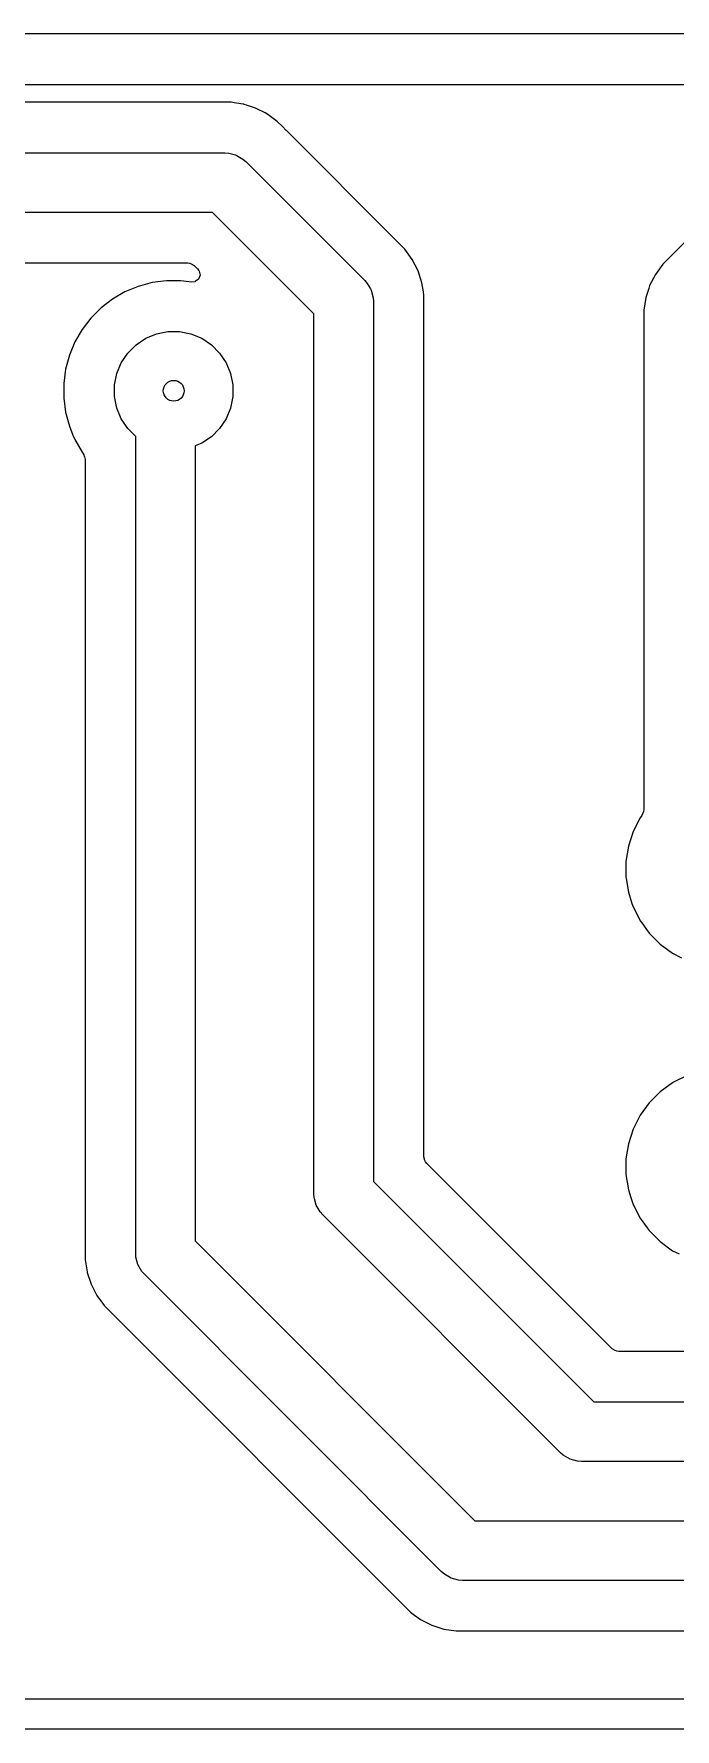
# Model space of a CAD drawing. Header units: millimetres. Extents: x 83 to 184, y -140 to -36.
# Drawn here: x 101.79 to 112.58, y -140 to -111.5 of the extents above; entities that cross this region are included whole.
import ezdxf

# ---------------------------------------------------------------- set-up
doc = ezdxf.new("R2010")
doc.units = ezdxf.units.MM
doc.layers.add('B.Cu', color=153, linetype='CONTINUOUS', true_color=0x4d7fc4)
doc.layers.add('Edge.Cuts', color=254, linetype='CONTINUOUS', true_color=0xd0d2cd)

msp = doc.modelspace()

# ---------------------------------------------------------------- linework, layer by layer
at = {"layer": 'B.Cu', "linetype": 'CONTINUOUS'}
for p, q in [((111.6, -111.5), (91.4, -111.5)), ((117.19, -111.5), (111.6, -111.5)), ((91.506287, -112.3505), (111.493713, -112.3505)), ((111.493713, -112.3505), (116.197671, -112.3505)), ((105.106287, -112.6495), (98.146286, -112.6495)), ((105.10629, -112.6495), (105.106287, -112.6495)), ((105.135489, -112.654124), (105.10629, -112.6495)), ((105.154957, -112.657208), (105.135489, -112.654124)), ((105.306599, -112.681226), (105.154957, -112.657208)), ((105.311362, -112.6816), (105.306599, -112.681226)), ((105.320552, -112.68377), (105.311362, -112.6816)), ((105.325074, -112.685623), (105.320552, -112.68377)), ((105.367502, -112.699409), (105.325074, -112.685623)), ((105.518412, -112.748443), (105.367502, -112.699409)), ((105.518413, -112.748443), (105.518412, -112.748443)), ((105.518414, -112.748444), (105.518413, -112.748443)), ((105.54024, -112.759565), (105.518414, -112.748444)), ((105.540245, -112.759567), (105.54024, -112.759565)), ((105.676253, -112.828867), (105.540245, -112.759567)), ((105.70782, -112.844951), (105.676253, -112.828867)), ((105.767478, -112.888295), (105.70782, -112.844951)), ((105.879783, -112.969888), (105.767478, -112.888295)), ((105.87979, -112.969894), (105.879783, -112.969888)), ((105.879791, -112.969895), (105.87979, -112.969894)), ((105.879792, -112.969896), (105.879791, -112.969895)), ((105.969085, -113.059189), (105.879792, -112.969896)), ((106.034435, -113.124539), (105.969085, -113.059189)), ((106.034444, -113.124549), (106.034435, -113.124539)), ((106.035624, -113.125729), (106.034444, -113.124549)), ((107.879791, -114.969895), (106.035624, -113.125729)), ((98.04, -113.5), (105, -113.5)), ((105, -113.5), (105.065248, -113.504277)), ((105.065248, -113.504277), (105.065263, -113.504277)), ((105.065263, -113.504277), (105.178067, -113.534503)), ((105.178067, -113.534503), (105.191342, -113.53806)), ((105.191342, -113.53806), (105.304381, -113.603323)), ((105.304381, -113.603323), (105.304396, -113.603338)), ((105.304396, -113.603338), (105.353553, -113.646447)), ((105.353553, -113.646447), (107.353553, -115.646447)), ((104.792894, -114.5), (98.247107, -114.5)), ((106.5, -116.207106), (104.792894, -114.5)), ((113.405769, -114.334334), (112.369892, -115.37021)), ((108.030112, -115.120216), (107.879791, -114.969895)), ((108.1547, -115.291699), (108.030112, -115.120216)), ((98.661239, -115.3505), (104.371413, -115.3505)), ((104.371413, -115.3505), (104.406345, -115.355521)), ((104.406345, -115.355521), (104.431589, -115.362934)), ((104.431589, -115.362934), (104.484335, -115.39423)), ((104.484335, -115.39423), (104.541215, -115.45111)), ((108.154702, -115.291703), (108.1547, -115.291699)), ((108.155048, -115.292179), (108.154702, -115.291703)), ((108.155049, -115.292181), (108.155048, -115.292179)), ((108.155051, -115.292184), (108.155049, -115.292181)), ((108.251557, -115.481588), (108.155051, -115.292184)), ((112.369892, -115.37021), (112.244949, -115.542182)), ((103.778217, -115.68116), (103.543894, -115.743947)), ((104.01871, -115.6495), (103.778217, -115.68116)), ((104.018711, -115.6495), (104.01871, -115.6495)), ((104.018712, -115.6495), (104.018711, -115.6495)), ((104.261288, -115.6495), (104.018712, -115.6495)), ((104.261289, -115.6495), (104.261288, -115.6495)), ((104.26129, -115.6495), (104.261289, -115.6495)), ((104.439332, -115.672939), (104.26129, -115.6495)), ((104.498841, -115.666185), (104.439332, -115.672939)), ((104.502279, -115.664903), (104.498841, -115.666185)), ((104.502293, -115.664898), (104.502279, -115.664903)), ((104.558225, -115.623025), (104.502293, -115.664898)), ((104.541215, -115.45111), (104.562364, -115.47936)), ((104.582639, -115.55756), (104.558225, -115.623025)), ((104.562364, -115.47936), (104.567785, -115.489287)), ((104.567785, -115.489287), (104.582639, -115.55756)), ((107.353553, -115.646447), (107.396668, -115.69561)), ((107.396668, -115.69561), (107.396677, -115.695619)), ((107.396677, -115.695619), (107.450048, -115.78806)), ((108.317246, -115.683757), (108.251557, -115.481588)), ((108.341482, -115.836773), (108.317246, -115.683757)), ((112.244949, -115.542182), (112.148417, -115.731637)), ((103.109697, -115.958073), (102.91727, -116.105726)), ((103.109706, -115.958067), (103.109697, -115.958073)), ((103.319782, -115.836778), (103.109706, -115.958067)), ((103.31979, -115.836774), (103.319782, -115.836778)), ((103.543894, -115.743947), (103.31979, -115.836774)), ((107.450048, -115.78806), (107.46194, -115.808658)), ((107.46194, -115.808658), (107.495723, -115.934737)), ((107.495723, -115.934737), (107.495723, -115.934752)), ((107.495723, -115.934752), (107.5, -116)), ((108.341482, -115.836776), (108.341482, -115.836773)), ((108.3505, -115.893713), (108.341482, -115.836776)), ((108.3505, -130.37876), (108.3505, -115.893713)), ((112.082753, -115.933758), (112.0495, -116.143707)), ((112.132309, -115.781241), (112.082753, -115.933758)), ((112.13231, -115.781239), (112.132309, -115.781241)), ((112.146864, -115.736444), (112.13231, -115.781239)), ((112.147945, -115.73258), (112.146864, -115.736444)), ((112.148417, -115.731637), (112.147945, -115.73258)), ((102.745726, -116.27727), (102.598073, -116.469697)), ((102.74574, -116.277255), (102.745726, -116.27727)), ((102.745747, -116.277247), (102.74574, -116.277255)), ((102.917247, -116.105747), (102.745747, -116.277247)), ((102.917261, -116.105735), (102.917247, -116.105747)), ((102.91727, -116.105726), (102.917261, -116.105735)), ((106.5, -131), (106.5, -116.207106)), ((107.5, -116), (107.5, -130.792893)), ((112.0495, -116.143707), (112.0495, -124.537685)), ((102.598067, -116.469706), (102.476778, -116.679782)), ((102.598073, -116.469697), (102.598067, -116.469706)), ((103.668603, -116.618079), (103.849715, -116.54306)), ((103.849715, -116.54306), (104.041983, -116.504815)), ((104.041983, -116.504815), (104.238017, -116.504815)), ((104.238017, -116.504815), (104.430285, -116.54306)), ((104.430285, -116.54306), (104.611397, -116.618079)), ((102.476774, -116.67979), (102.383947, -116.903894)), ((102.476778, -116.679782), (102.476774, -116.67979)), ((103.36699, -116.865607), (103.505607, -116.72699)), ((103.505607, -116.72699), (103.668603, -116.618079)), ((104.611397, -116.618079), (104.774393, -116.72699)), ((104.774393, -116.72699), (104.91301, -116.865607)), ((102.383947, -116.903894), (102.32116, -117.138217)), ((103.18306, -117.209715), (103.258079, -117.028603)), ((103.258079, -117.028603), (103.36699, -116.865607)), ((104.91301, -116.865607), (105.021921, -117.028603)), ((105.021921, -117.028603), (105.09694, -117.209715)), ((102.32116, -117.138217), (102.2895, -117.37871)), ((102.2895, -117.37871), (102.2895, -117.621288)), ((103.144815, -117.401983), (103.18306, -117.209715)), ((103.144815, -117.598017), (103.144815, -117.401983)), ((105.09694, -117.209715), (105.135185, -117.401983)), ((105.135185, -117.401983), (105.135185, -117.598017)), ((102.2895, -117.621288), (102.32116, -117.861781)), ((103.18306, -117.790285), (103.144815, -117.598017)), ((105.135185, -117.598017), (105.09694, -117.790285)), ((102.32116, -117.861781), (102.383947, -118.096104)), ((103.258079, -117.971397), (103.18306, -117.790285)), ((103.36699, -118.134393), (103.258079, -117.971397)), ((105.021921, -117.971397), (104.91301, -118.134393)), ((105.09694, -117.790285), (105.021921, -117.971397)), ((102.383947, -118.096104), (102.445186, -118.243947)), ((102.445186, -118.243947), (102.445186, -118.243948)), ((102.445186, -118.243948), (102.476771, -118.320203)), ((103.5, -118.267403), (103.36699, -118.134393)), ((103.5, -132), (103.5, -118.267403)), ((104.774393, -118.27301), (104.611397, -118.381921)), ((104.91301, -118.134393), (104.774393, -118.27301)), ((102.476771, -118.320203), (102.476779, -118.320219)), ((102.476779, -118.320219), (102.598057, -118.530279)), ((102.598057, -118.530279), (102.59806, -118.530283)), ((102.59806, -118.530283), (102.598064, -118.530289)), ((102.598064, -118.530289), (102.613023, -118.549784)), ((102.613023, -118.549784), (102.627774, -118.57605)), ((104.611397, -118.381921), (104.5, -118.428063)), ((104.5, -118.428063), (104.5, -131.792893)), ((102.627774, -118.57605), (102.630301, -118.580549)), ((102.630301, -118.580549), (102.635123, -118.593022)), ((102.635123, -118.593022), (102.641156, -118.608625)), ((102.641156, -118.608625), (102.6495, -118.653342)), ((102.6495, -118.653342), (102.6495, -132.106284)), ((112.0495, -124.537688), (112.044476, -124.572623)), ((112.0495, -124.537685), (112.049499, -124.537687)), ((112.049499, -124.537687), (112.0495, -124.537688)), ((111.988362, -124.679954), (111.870421, -124.911425)), ((111.98837, -124.679941), (111.988362, -124.679954)), ((112.017031, -124.640493), (111.98837, -124.679941)), ((112.035689, -124.602546), (112.017031, -124.640493)), ((112.044476, -124.572623), (112.035689, -124.602546)), ((111.870421, -124.911425), (111.79014, -125.158501)), ((111.79014, -125.158506), (111.7495, -125.415097)), ((111.79014, -125.158501), (111.79014, -125.158504)), ((111.79014, -125.158504), (111.79014, -125.158506)), ((111.7495, -125.415097), (111.7495, -125.674902)), ((111.7495, -125.674902), (111.753014, -125.697087)), ((111.753014, -125.697087), (111.79014, -125.931494)), ((111.79014, -125.931494), (111.79014, -125.931497)), ((111.79014, -125.931497), (111.850508, -126.117288)), ((111.850508, -126.117288), (111.870422, -126.178576)), ((111.870422, -126.178576), (111.95855, -126.351533)), ((111.95855, -126.351533), (111.988368, -126.410054)), ((111.988368, -126.410054), (112.015126, -126.446883)), ((112.015126, -126.446883), (112.084678, -126.542614)), ((112.084678, -126.542614), (112.141069, -126.620229)), ((112.141069, -126.620229), (112.324771, -126.803931)), ((112.324771, -126.803931), (112.534949, -126.956634)), ((112.534949, -126.956634), (112.682445, -127.031787)), ((112.766423, -129.015422), (112.550518, -129.125432)), ((112.324754, -129.286083), (112.141083, -129.469754)), ((112.324774, -129.286065), (112.324754, -129.286083)), ((112.534941, -129.13337), (112.324774, -129.286065)), ((112.550518, -129.125432), (112.534941, -129.13337)), ((112.141065, -129.469774), (111.98837, -129.679941)), ((112.141083, -129.469754), (112.141065, -129.469774)), ((111.870421, -129.911426), (111.79014, -130.158501)), ((111.870422, -129.911423), (111.870421, -129.911425)), ((111.870421, -129.911425), (111.870421, -129.911426)), ((111.988368, -129.679945), (111.870422, -129.911423)), ((111.98837, -129.679941), (111.988368, -129.679945)), ((111.79014, -130.158504), (111.7495, -130.415097)), ((111.79014, -130.158501), (111.79014, -130.158504)), ((108.365667, -130.438185), (108.3505, -130.37876)), ((108.378274, -130.461274), (108.365667, -130.438185)), ((108.399426, -130.48953), (108.378274, -130.461274)), ((111.515665, -133.605769), (108.399426, -130.48953)), ((111.7495, -130.415097), (111.7495, -130.674901)), ((107.5, -130.792893), (111.207107, -134.5)), ((111.7495, -130.674901), (111.79014, -130.931494)), ((106.504277, -131.065247), (106.5, -131)), ((106.504277, -131.065263), (106.504277, -131.065247)), ((106.509966, -131.086493), (106.504277, -131.065263)), ((106.53806, -131.191342), (106.509966, -131.086493)), ((111.79014, -130.931494), (111.831902, -131.060025)), ((111.831902, -131.060025), (111.870422, -131.178576)), ((106.603323, -131.304381), (106.53806, -131.191342)), ((106.603338, -131.304396), (106.603323, -131.304381)), ((106.646447, -131.353553), (106.603338, -131.304396)), ((110.646446, -135.353553), (106.646447, -131.353553)), ((111.870422, -131.178576), (111.988368, -131.410054)), ((111.988368, -131.410054), (111.98837, -131.410057)), ((111.98837, -131.410057), (112.108283, -131.575104)), ((112.108283, -131.575104), (112.141066, -131.620225)), ((112.141066, -131.620225), (112.141069, -131.620229)), ((112.141069, -131.620229), (112.141072, -131.620233)), ((112.141072, -131.620233), (112.296065, -131.775225)), ((104.5, -131.792893), (109.207107, -136.5)), ((112.296065, -131.775225), (112.324771, -131.803931)), ((112.324771, -131.803931), (112.534949, -131.956634)), ((102.6495, -132.106284), (102.650348, -132.111639)), ((102.650348, -132.111639), (102.650347, -132.111639)), ((102.650347, -132.111639), (102.681741, -132.309851)), ((103.504277, -132.065247), (103.5, -132)), ((103.504277, -132.065263), (103.504277, -132.065247)), ((103.53806, -132.191342), (103.504277, -132.065263)), ((103.603323, -132.304381), (103.53806, -132.191342)), ((112.534949, -131.956634), (112.644307, -132.012355)), ((102.681741, -132.309851), (102.682753, -132.316239)), ((102.682753, -132.316239), (102.682757, -132.316256)), ((102.682757, -132.316256), (102.685964, -132.326127)), ((102.685964, -132.326127), (102.685965, -132.326127)), ((102.685965, -132.326127), (102.748445, -132.518418)), ((102.748445, -132.518418), (102.841532, -132.701111)), ((103.603338, -132.304396), (103.603323, -132.304381)), ((103.646447, -132.353553), (103.603338, -132.304396)), ((108.646447, -137.353554), (103.646447, -132.353553)), ((102.841532, -132.701111), (102.844951, -132.70782)), ((102.844951, -132.70782), (102.940923, -132.839916)), ((102.940923, -132.839916), (102.969888, -132.879783)), ((102.969888, -132.879783), (102.969895, -132.879791)), ((102.969895, -132.879791), (102.969896, -132.879792)), ((102.969896, -132.879792), (103.120208, -133.030104)), ((103.120208, -133.030104), (103.124538, -133.034434)), ((103.124538, -133.034434), (103.124546, -133.034442)), ((103.124546, -133.034442), (103.125582, -133.035477)), ((103.125582, -133.035477), (107.965244, -137.875139)), ((111.56841, -133.637065), (111.515665, -133.605769)), ((111.593652, -133.644477), (111.56841, -133.637065)), ((111.628587, -133.6495), (111.593652, -133.644477)), ((111.628588, -133.6495), (111.628587, -133.649499)), ((111.628587, -133.649499), (111.628587, -133.6495)), ((138.278762, -133.6495), (111.628588, -133.6495)), ((111.207107, -134.5), (138.692894, -134.5)), ((110.69561, -135.396668), (110.646446, -135.353553)), ((110.695619, -135.396677), (110.69561, -135.396668)), ((110.808658, -135.46194), (110.695619, -135.396677)), ((110.934737, -135.495723), (110.808658, -135.46194)), ((110.934752, -135.495723), (110.934737, -135.495723)), ((111, -135.5), (110.934752, -135.495723)), ((138.9, -135.5), (111, -135.5)), ((109.207107, -136.5), (140.492894, -136.5)), ((108.695603, -137.396661), (108.646447, -137.353554)), ((108.695619, -137.396677), (108.695603, -137.396661)), ((108.808658, -137.46194), (108.695619, -137.396677)), ((108.934737, -137.495723), (108.808658, -137.46194)), ((108.934752, -137.495723), (108.934737, -137.495723)), ((109, -137.5), (108.934752, -137.495723)), ((140.7, -137.5), (109, -137.5)), ((107.965244, -137.875139), (107.965263, -137.875159)), ((107.965263, -137.875159), (107.966779, -137.876675)), ((107.966779, -137.876675), (107.966784, -137.87668)), ((107.966784, -137.87668), (107.969895, -137.879791)), ((107.969895, -137.879791), (107.969896, -137.879792)), ((107.969896, -137.879792), (108.120206, -138.030102)), ((108.120206, -138.030102), (108.120305, -138.030201)), ((108.120305, -138.030201), (108.120533, -138.030392)), ((108.120533, -138.030392), (108.122213, -138.031562)), ((108.122213, -138.031562), (108.193115, -138.083074)), ((108.193115, -138.083074), (108.193119, -138.083076)), ((108.193119, -138.083076), (108.292184, -138.155051)), ((108.292184, -138.155051), (108.481588, -138.251557)), ((108.481588, -138.251557), (108.683757, -138.317246)), ((108.683757, -138.317246), (108.893713, -138.350501)), ((108.893713, -138.350501), (108.893714, -138.350501)), ((108.893714, -138.350501), (109.111398, -138.350501)), ((109.111398, -138.350501), (109.113956, -138.350501)), ((109.113956, -138.350501), (109.114004, -138.3505)), ((109.114004, -138.3505), (140.806286, -138.3505)), ((179.995422, -139.4995), (87.004576, -139.4995))]:
    msp.add_line(p, q, dxfattribs=at)
at = {"layer": 'B.Cu'}
msp.add_circle((104.14, -117.5), 0.175, dxfattribs=at)
msp.add_circle((104.14, -117.5), 0.175, dxfattribs=at)
at = {"layer": 'Edge.Cuts', "linetype": 'CONTINUOUS'}
msp.add_line((180, -140), (87, -140), dxfattribs=at)

doc.saveas('drawing.dxf')
